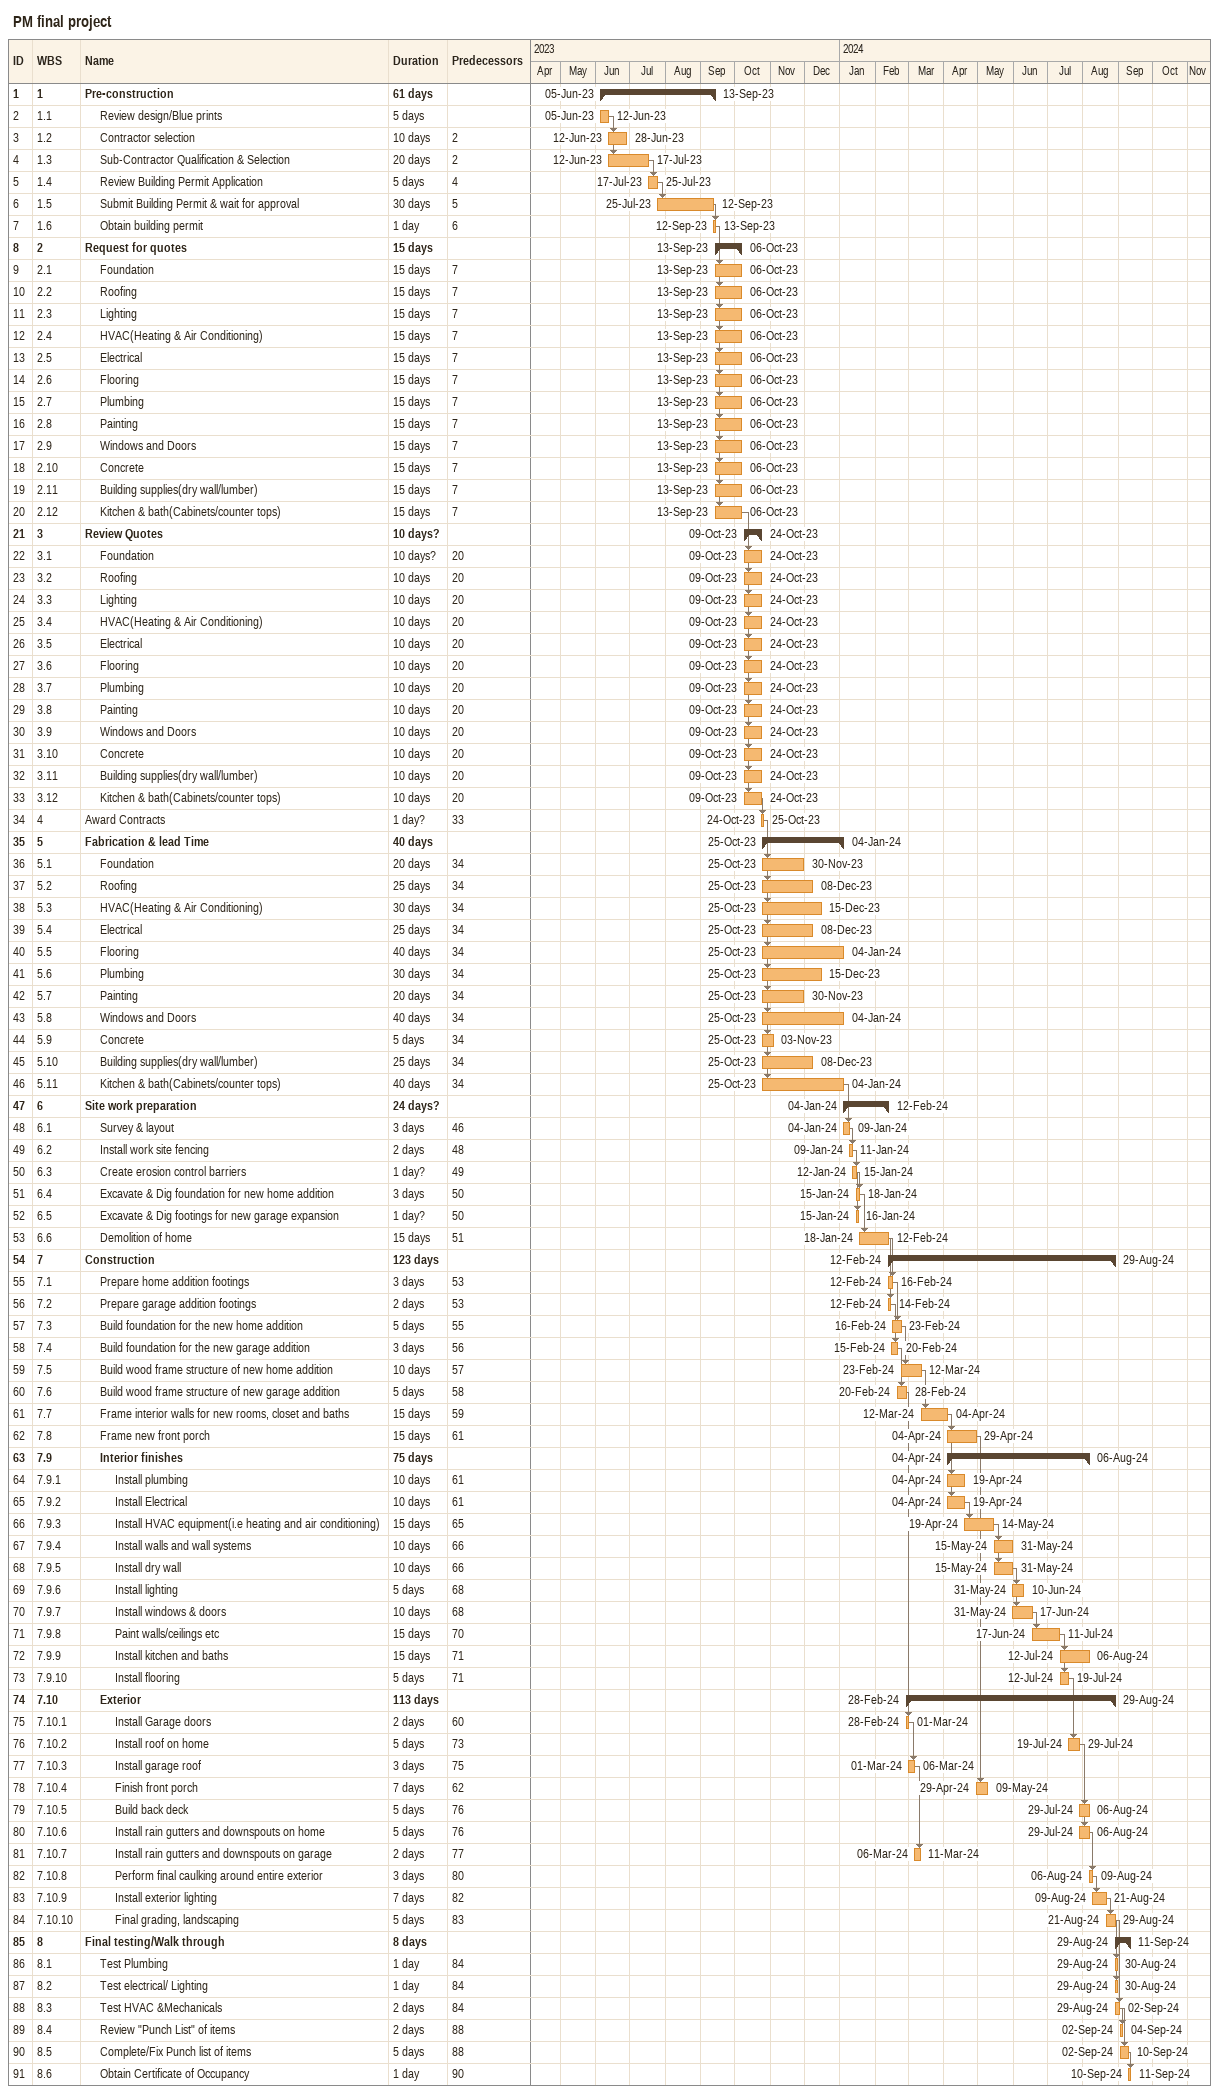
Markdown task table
PM final project

| ID | WBS | Task | Duration | Start | Finish | Predecessors |
|---|---|---|---|---|---|---|
| 1 | 1 | **Pre-construction** | 61d | 2023-06-05 | 2023-09-13 |  |
| 2 | 1.1 | Review design/Blue prints | 5d | 2023-06-05 | 2023-06-12 |  |
| 3 | 1.2 | Contractor selection | 10d | 2023-06-12 | 2023-06-28 | 2 |
| 4 | 1.3 | Sub-Contractor Qualification & Selection | 20d | 2023-06-12 | 2023-07-17 | 2 |
| 5 | 1.4 | Review Building Permit Application | 5d | 2023-07-17 | 2023-07-25 | 4 |
| 6 | 1.5 | Submit Building Permit & wait for approval | 30d | 2023-07-25 | 2023-09-12 | 5 |
| 7 | 1.6 | Obtain building permit | 1d | 2023-09-12 | 2023-09-13 | 6 |
| 8 | 2 | **Request for quotes** | 15d | 2023-09-13 | 2023-10-06 |  |
| 9 | 2.1 | Foundation | 15d | 2023-09-13 | 2023-10-06 | 7 |
| 10 | 2.2 | Roofing | 15d | 2023-09-13 | 2023-10-06 | 7 |
| 11 | 2.3 | Lighting | 15d | 2023-09-13 | 2023-10-06 | 7 |
| 12 | 2.4 | HVAC(Heating & Air Conditioning) | 15d | 2023-09-13 | 2023-10-06 | 7 |
| 13 | 2.5 | Electrical | 15d | 2023-09-13 | 2023-10-06 | 7 |
| 14 | 2.6 | Flooring | 15d | 2023-09-13 | 2023-10-06 | 7 |
| 15 | 2.7 | Plumbing | 15d | 2023-09-13 | 2023-10-06 | 7 |
| 16 | 2.8 | Painting | 15d | 2023-09-13 | 2023-10-06 | 7 |
| 17 | 2.9 | Windows and Doors | 15d | 2023-09-13 | 2023-10-06 | 7 |
| 18 | 2.10 | Concrete | 15d | 2023-09-13 | 2023-10-06 | 7 |
| 19 | 2.11 | Building supplies(dry wall/lumber) | 15d | 2023-09-13 | 2023-10-06 | 7 |
| 20 | 2.12 | Kitchen & bath(Cabinets/counter tops) | 15d | 2023-09-13 | 2023-10-06 | 7 |
| 21 | 3 | **Review Quotes** | 10d? | 2023-10-09 | 2023-10-24 |  |
| 22 | 3.1 | Foundation | 10d? | 2023-10-09 | 2023-10-24 | 20 |
| 23 | 3.2 | Roofing | 10d | 2023-10-09 | 2023-10-24 | 20 |
| 24 | 3.3 | Lighting | 10d | 2023-10-09 | 2023-10-24 | 20 |
| 25 | 3.4 | HVAC(Heating & Air Conditioning) | 10d | 2023-10-09 | 2023-10-24 | 20 |
| 26 | 3.5 | Electrical | 10d | 2023-10-09 | 2023-10-24 | 20 |
| 27 | 3.6 | Flooring | 10d | 2023-10-09 | 2023-10-24 | 20 |
| 28 | 3.7 | Plumbing | 10d | 2023-10-09 | 2023-10-24 | 20 |
| 29 | 3.8 | Painting | 10d | 2023-10-09 | 2023-10-24 | 20 |
| 30 | 3.9 | Windows and Doors | 10d | 2023-10-09 | 2023-10-24 | 20 |
| 31 | 3.10 | Concrete | 10d | 2023-10-09 | 2023-10-24 | 20 |
| 32 | 3.11 | Building supplies(dry wall/lumber) | 10d | 2023-10-09 | 2023-10-24 | 20 |
| 33 | 3.12 | Kitchen & bath(Cabinets/counter tops) | 10d | 2023-10-09 | 2023-10-24 | 20 |
| 34 | 4 | Award Contracts | 1d? | 2023-10-24 | 2023-10-25 | 33 |
| 35 | 5 | **Fabrication & lead Time** | 40d | 2023-10-25 | 2024-01-04 |  |
| 36 | 5.1 | Foundation | 20d | 2023-10-25 | 2023-11-30 | 34 |
| 37 | 5.2 | Roofing | 25d | 2023-10-25 | 2023-12-08 | 34 |
| 38 | 5.3 | HVAC(Heating & Air Conditioning) | 30d | 2023-10-25 | 2023-12-15 | 34 |
| 39 | 5.4 | Electrical | 25d | 2023-10-25 | 2023-12-08 | 34 |
| 40 | 5.5 | Flooring | 40d | 2023-10-25 | 2024-01-04 | 34 |
| 41 | 5.6 | Plumbing | 30d | 2023-10-25 | 2023-12-15 | 34 |
| 42 | 5.7 | Painting | 20d | 2023-10-25 | 2023-11-30 | 34 |
| 43 | 5.8 | Windows and Doors | 40d | 2023-10-25 | 2024-01-04 | 34 |
| 44 | 5.9 | Concrete | 5d | 2023-10-25 | 2023-11-03 | 34 |
| 45 | 5.10 | Building supplies(dry wall/lumber) | 25d | 2023-10-25 | 2023-12-08 | 34 |
| 46 | 5.11 | Kitchen & bath(Cabinets/counter tops) | 40d | 2023-10-25 | 2024-01-04 | 34 |
| 47 | 6 | **Site work preparation** | 24d? | 2024-01-04 | 2024-02-12 |  |
| 48 | 6.1 | Survey & layout | 3d | 2024-01-04 | 2024-01-09 | 46 |
| 49 | 6.2 | Install work site fencing | 2d | 2024-01-09 | 2024-01-11 | 48 |
| 50 | 6.3 | Create erosion control barriers | 1d? | 2024-01-12 | 2024-01-15 | 49 |
| 51 | 6.4 | Excavate & Dig foundation for new home addition | 3d | 2024-01-15 | 2024-01-18 | 50 |
| 52 | 6.5 | Excavate & Dig footings for new garage expansion | 1d? | 2024-01-15 | 2024-01-16 | 50 |
| 53 | 6.6 | Demolition of home | 15d | 2024-01-18 | 2024-02-12 | 51 |
| 54 | 7 | **Construction** | 123d | 2024-02-12 | 2024-08-29 |  |
| 55 | 7.1 | Prepare home addition footings | 3d | 2024-02-12 | 2024-02-16 | 53 |
| 56 | 7.2 | Prepare garage addition footings | 2d | 2024-02-12 | 2024-02-14 | 53 |
| 57 | 7.3 | Build foundation for the new home addition | 5d | 2024-02-16 | 2024-02-23 | 55 |
| 58 | 7.4 | Build foundation for the new garage addition | 3d | 2024-02-15 | 2024-02-20 | 56 |
| 59 | 7.5 | Build wood frame structure of new home addition | 10d | 2024-02-23 | 2024-03-12 | 57 |
| 60 | 7.6 | Build wood frame structure of new garage addition | 5d | 2024-02-20 | 2024-02-28 | 58 |
| 61 | 7.7 | Frame interior walls for new rooms, closet and baths | 15d | 2024-03-12 | 2024-04-04 | 59 |
| 62 | 7.8 | Frame new front porch | 15d | 2024-04-04 | 2024-04-29 | 61 |
| 63 | 7.9 | **Interior finishes** | 75d | 2024-04-04 | 2024-08-06 |  |
| 64 | 7.9.1 | Install plumbing | 10d | 2024-04-04 | 2024-04-19 | 61 |
| 65 | 7.9.2 | Install Electrical | 10d | 2024-04-04 | 2024-04-19 | 61 |
| 66 | 7.9.3 | Install HVAC equipment(i.e heating and air conditioning) | 15d | 2024-04-19 | 2024-05-14 | 65 |
| 67 | 7.9.4 | Install walls and wall systems | 10d | 2024-05-15 | 2024-05-31 | 66 |
| 68 | 7.9.5 | Install dry wall | 10d | 2024-05-15 | 2024-05-31 | 66 |
| 69 | 7.9.6 | Install lighting | 5d | 2024-05-31 | 2024-06-10 | 68 |
| 70 | 7.9.7 | Install windows & doors | 10d | 2024-05-31 | 2024-06-17 | 68 |
| 71 | 7.9.8 | Paint walls/ceilings etc | 15d | 2024-06-17 | 2024-07-11 | 70 |
| 72 | 7.9.9 | Install kitchen and baths | 15d | 2024-07-12 | 2024-08-06 | 71 |
| 73 | 7.9.10 | Install flooring | 5d | 2024-07-12 | 2024-07-19 | 71 |
| 74 | 7.10 | **Exterior** | 113d | 2024-02-28 | 2024-08-29 |  |
| 75 | 7.10.1 | Install Garage doors | 2d | 2024-02-28 | 2024-03-01 | 60 |
| 76 | 7.10.2 | Install roof on home | 5d | 2024-07-19 | 2024-07-29 | 73 |
| 77 | 7.10.3 | Install garage roof | 3d | 2024-03-01 | 2024-03-06 | 75 |
| 78 | 7.10.4 | Finish front porch | 7d | 2024-04-29 | 2024-05-09 | 62 |
| 79 | 7.10.5 | Build back deck | 5d | 2024-07-29 | 2024-08-06 | 76 |
| 80 | 7.10.6 | Install rain gutters and downspouts on home | 5d | 2024-07-29 | 2024-08-06 | 76 |
| 81 | 7.10.7 | Install rain gutters and downspouts on garage | 2d | 2024-03-06 | 2024-03-11 | 77 |
| 82 | 7.10.8 | Perform final caulking around entire exterior | 3d | 2024-08-06 | 2024-08-09 | 80 |
| 83 | 7.10.9 | Install exterior lighting | 7d | 2024-08-09 | 2024-08-21 | 82 |
| 84 | 7.10.10 | Final grading, landscaping | 5d | 2024-08-21 | 2024-08-29 | 83 |
| 85 | 8 | **Final testing/Walk through** | 8d | 2024-08-29 | 2024-09-11 |  |
| 86 | 8.1 | Test Plumbing | 1d | 2024-08-29 | 2024-08-30 | 84 |
| 87 | 8.2 | Test electrical/ Lighting | 1d | 2024-08-29 | 2024-08-30 | 84 |
| 88 | 8.3 | Test HVAC &Mechanicals | 2d | 2024-08-29 | 2024-09-02 | 84 |
| 89 | 8.4 | Review "Punch List" of items | 2d | 2024-09-02 | 2024-09-04 | 88 |
| 90 | 8.5 | Complete/Fix Punch list of items | 5d | 2024-09-02 | 2024-09-10 | 88 |
| 91 | 8.6 | Obtain Certificate of Occupancy | 1d | 2024-09-10 | 2024-09-11 | 90 |
